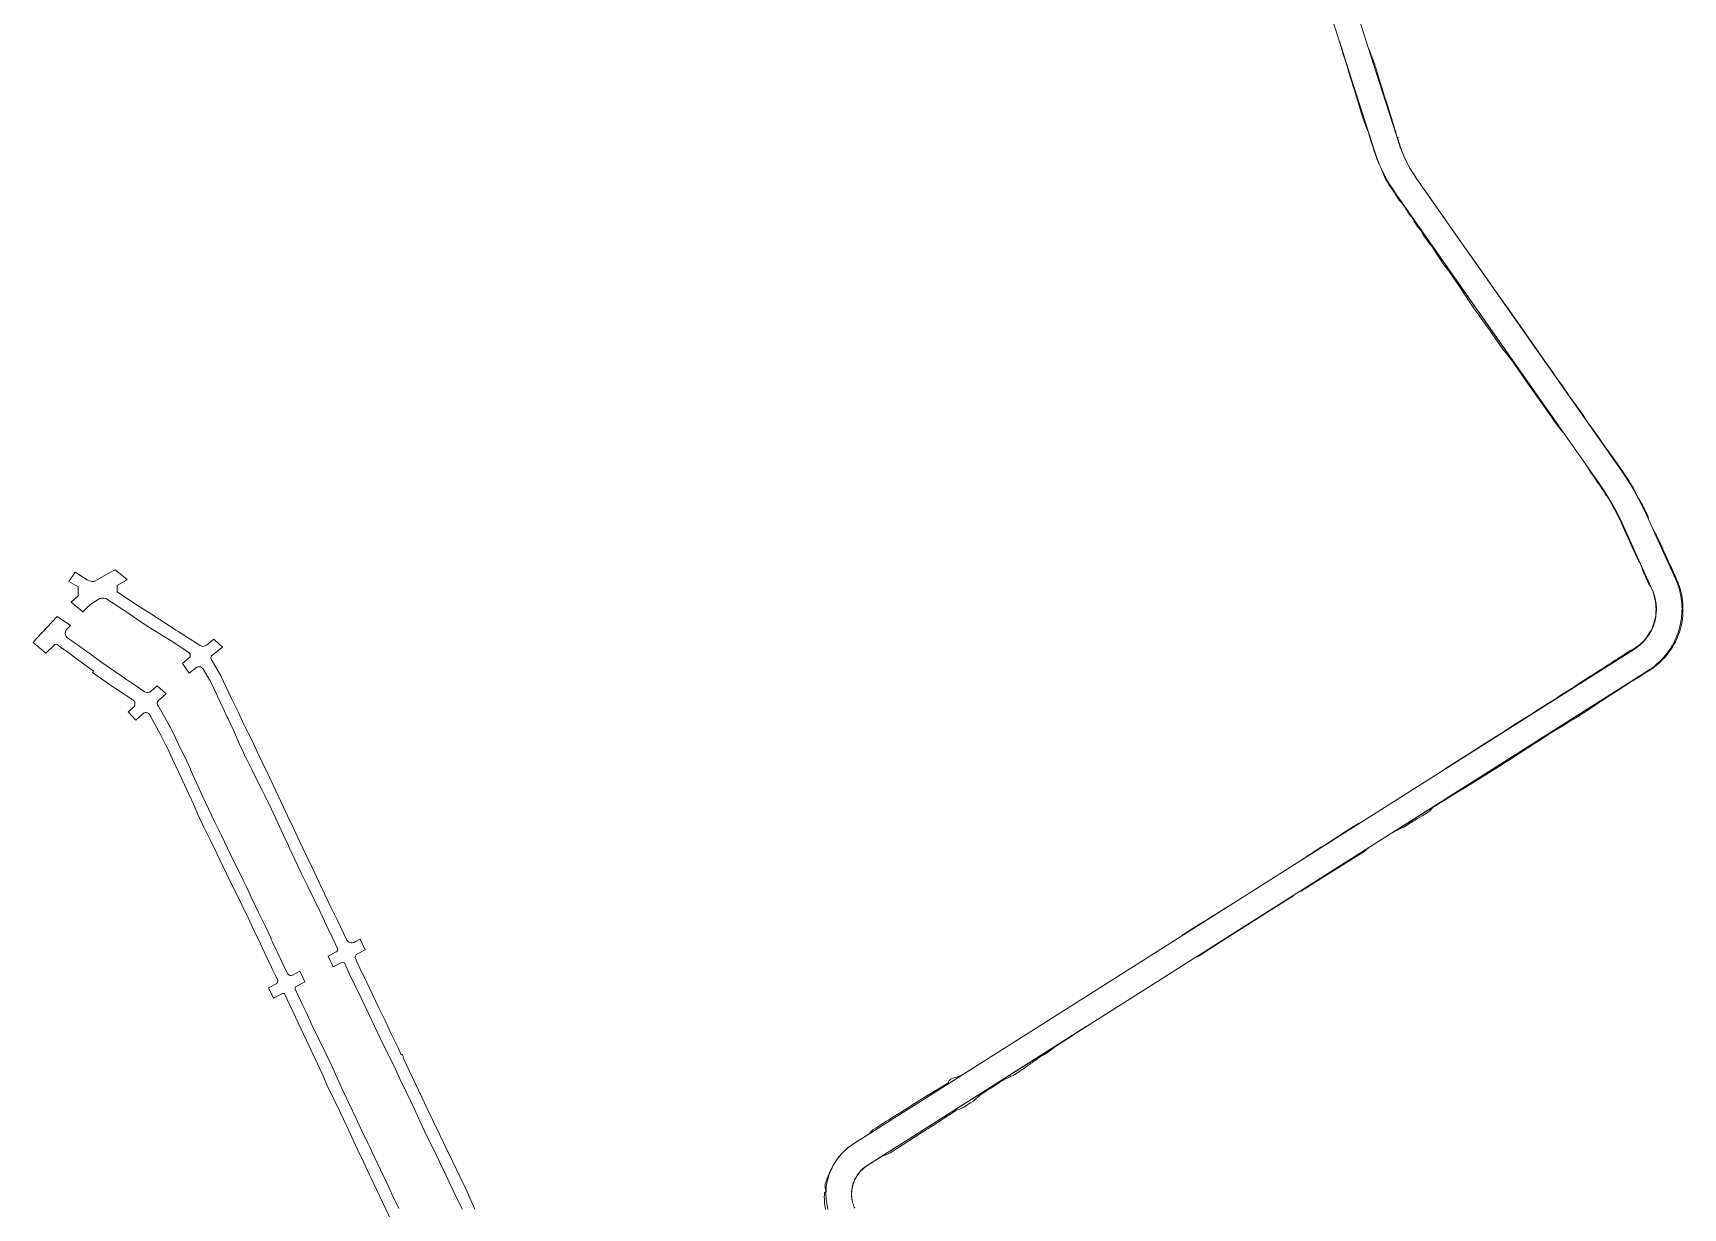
# Model space of a CAD drawing. Header units: inches. Extents: x 704148 to 723432, y 7075344 to 7101810.
# Drawn here: x 717905 to 719607, y 7089169 to 7090382 of the extents above; entities that cross this region are included whole.
import ezdxf

# ---------------------------------------------------------------- set-up
doc = ezdxf.new("R2010")
doc.units = ezdxf.units.IN
doc.header["$MEASUREMENT"] = 0
doc.layers.add('gisdb.gisadmin', color=7, linetype='Continuous', lineweight=9, true_color=0xccf5fc)

msp = doc.modelspace()

# ---------------------------------------------------------------- linework, layer by layer
at = {"layer": 'gisdb.gisadmin'}
for points in [[(719253.1947, 7090457.0956), (719286.7387, 7090351.8006), (719313.3329, 7090268.3211), (719314.7832, 7090264.0204), (719316.3774, 7090259.771), (719318.1138, 7090255.5776), (719319.9903, 7090251.4451), (719322.0049, 7090247.3781), (719324.1553, 7090243.3813), (719326.439, 7090239.4591), (719328.8535, 7090235.616), (719331.396, 7090231.8563), (719543.3489, 7089929.5292), (719547.9505, 7089922.7448), (719552.3402, 7089915.8214), (719556.5138, 7089908.7657), (719560.0235, 7089902.3906), (719560.4674, 7089901.5843), (719560.7673, 7089900.9974), (719564.1971, 7089894.2841), (719567.6994, 7089886.8722), (719598.7583, 7089818.4227), (719599.8015, 7089816.0129), (719600.7598, 7089813.5682), (719601.6322, 7089811.0914), (719602.4176, 7089808.5857), (719603.115, 7089806.0542), (719603.7236, 7089803.4998), (719604.2427, 7089800.9257), (719604.6716, 7089798.3351), (719605.0098, 7089795.7311), (719605.2568, 7089793.1168), (719605.4125, 7089790.4955), (719605.4765, 7089787.8704), (719605.4488, 7089785.2447), (719605.3295, 7089782.6215), (719605.1186, 7089780.0041), (719604.8165, 7089777.3957), (719604.4236, 7089774.7993), (719603.9402, 7089772.2183), (719603.367, 7089769.6558), (719602.7046, 7089767.1148), (719601.954, 7089764.5985), (719601.116, 7089762.1099), (719600.1916, 7089759.6521), (719599.1819, 7089757.2281), (719598.0883, 7089754.8408), (719596.9119, 7089752.4931), (719595.6543, 7089750.188), (719594.317, 7089747.9281), (719592.9016, 7089745.7163), (719591.4099, 7089743.5553), (719589.8436, 7089741.4477), (719588.2047, 7089739.3961), (719586.4951, 7089737.4029), (719584.717, 7089735.4706), (719582.8726, 7089733.6016), (719580.964, 7089731.7981), (719578.9935, 7089730.0624), (719576.9637, 7089728.3965), (719574.877, 7089726.8025), (719572.7359, 7089725.2823), (719570.543, 7089723.8378), (718765.0988, 7089213.2106), (718764.1013, 7089212.554), (718763.1275, 7089211.8639), (718763.127, 7089211.8636), (718762.1769, 7089211.1401), (718761.6351, 7089210.6973), (718761.2522, 7089210.3844), (718761.0143, 7089210.176), (718760.354, 7089209.5975), (718759.7149, 7089208.9976), (718759.4832, 7089208.7801), (718759.0771, 7089208.3718), (718758.6411, 7089207.9335), (718757.8285, 7089207.0584), (718757.2491, 7089206.3898), (718757.0464, 7089206.1559), (718756.2957, 7089205.2271), (718755.5773, 7089204.2731), (718754.8921, 7089203.2951), (718754.3675, 7089202.4888), (718754.2409, 7089202.2941), (718753.6244, 7089201.2714), (718753.0433, 7089200.2281), (718752.4984, 7089199.1654), (718752.007, 7089198.1204), (718751.9902, 7089198.0847), (718751.5194, 7089196.9872), (718751.156, 7089196.0527), (718751.0866, 7089195.8743), (718750.7046, 7089194.7824), (718750.6922, 7089194.747), (718750.3367, 7089193.607), (718750.1648, 7089192.9808), (718750.0206, 7089192.4554), (718749.7441, 7089191.2937), (718749.7441, 7089191.2936), (718749.7423, 7089191.2846), (718749.5077, 7089190.1231), (718749.4247, 7089189.6245), (718749.3115, 7089188.9451), (718749.1559, 7089187.7611), (718749.041, 7089186.5724), (718748.967, 7089185.3805), (718748.9339, 7089184.1867), (718748.9418, 7089182.9926), (718748.9424, 7089182.9783), (718748.9907, 7089181.7994), (718749.0521, 7089180.9846), (718749.0804, 7089180.6085), (718749.1688, 7089179.8054), (718749.211, 7089179.4215), (718749.2821, 7089178.9311), (718749.3822, 7089178.2396), (718749.4629, 7089177.7917), (718749.5939, 7089177.0644), (718749.8458, 7089175.8971), (718750.0147, 7089175.2266), (718750.1375, 7089174.739), (718750.2943, 7089174.1962), (718750.4689, 7089173.5917), (718750.8394, 7089172.4565), (718750.9953, 7089172.0292), (718751.2486, 7089171.3345), (718751.6961, 7089170.2273), (718752.1813, 7089169.1362)], [(718724.6521, 7089167.8505), (718724.139, 7089169.887), (718723.696, 7089171.9399), (718723.3238, 7089174.0068), (718723.0226, 7089176.0852), (718722.793, 7089178.1728), (718722.6352, 7089180.267), (718722.5493, 7089182.3653), (718722.5354, 7089184.4654), (718722.5936, 7089186.5648), (718722.7238, 7089188.6609), (718722.9258, 7089190.7513), (718723.1995, 7089192.8335), (718723.5444, 7089194.9052), (718723.9602, 7089196.9637), (718724.4464, 7089199.0068), (718725.0024, 7089201.032), (718725.6276, 7089203.037), (718726.3211, 7089205.0193), (718727.0823, 7089206.9766), (718727.9102, 7089208.9067), (718728.8039, 7089210.8072), (718729.7622, 7089212.676), (718730.7841, 7089214.5108), (718731.8683, 7089216.3094), (718733.0136, 7089218.0697), (718734.2187, 7089219.7898), (718735.482, 7089221.4675), (718736.8021, 7089223.1008), (718738.1776, 7089224.6879), (718739.6066, 7089226.2268), (718741.0877, 7089227.7159), (718742.6189, 7089229.1532), (718744.1986, 7089230.5371), (718745.8248, 7089231.866), (718747.4956, 7089233.1384), (718749.2091, 7089234.3527), (718750.9633, 7089235.5074), (719556.4075, 7089746.1346), (719557.8306, 7089747.072), (719559.22, 7089748.0585), (719560.5742, 7089749.0929), (719561.8914, 7089750.174), (719563.17, 7089751.3004), (719564.4086, 7089752.4707), (719565.6055, 7089753.6836), (719566.7594, 7089754.9375), (719567.8688, 7089756.2309), (719568.9324, 7089757.5623), (719569.9488, 7089758.93), (719570.9168, 7089760.3324), (719571.8353, 7089761.7677), (719572.7032, 7089763.2342), (719573.5193, 7089764.7301), (719574.2826, 7089766.2536), (719574.9923, 7089767.8028), (719575.6475, 7089769.3758), (719576.2474, 7089770.9708), (719576.7913, 7089772.5857), (719577.2784, 7089774.2186), (719577.7082, 7089775.8675), (719578.0801, 7089777.5305), (719578.3938, 7089779.2054), (719578.6488, 7089780.8902), (719578.8449, 7089782.583), (719578.9817, 7089784.2815), (719579.0591, 7089785.9838), (719579.0771, 7089787.6877), (719579.0356, 7089789.3912), (719578.9346, 7089791.0923), (719578.7742, 7089792.7887), (719578.5548, 7089794.4786), (719578.2765, 7089796.1597), (719577.9396, 7089797.8302), (719577.5447, 7089799.4878), (719577.0921, 7089801.1306), (719576.5824, 7089802.7566), (719576.0163, 7089804.3639), (719575.187, 7089806.4794), (719543.6586, 7089875.9636), (719540.5049, 7089882.6377), (719537.1465, 7089889.2112), (719533.5865, 7089895.6777), (719529.8283, 7089902.0311), (719525.8756, 7089908.2652), (719521.732, 7089914.3743), (719309.7791, 7090216.7014), (719306.7387, 7090221.1973), (719303.8514, 7090225.7931), (719301.1204, 7090230.4834), (719298.5489, 7090235.2631), (719296.1398, 7090240.1266), (719293.8957, 7090245.0684), (719291.8193, 7090250.083), (719289.9128, 7090255.1646), (719288.1785, 7090260.3076), (719261.5843, 7090343.7871), (719228.2813, 7090448.3255)], [(718347.17, 7089168.16), (718340.88, 7089181.46), (718334.45, 7089194.69), (718330.39, 7089203.52), (718323.94, 7089216.98), (718317.51, 7089230.58), (718310.69, 7089244.15), (718304.46, 7089257.69), (718298.15, 7089271.38), (718289.79, 7089288.62), (718283.07, 7089302.46), (718276.74, 7089316.19), (718270.04, 7089329.76), (718263.42, 7089343.17), (718256.9, 7089356.8), (718250.25, 7089370.72), (718243.71, 7089384.4), (718237.72, 7089397.11), (718231.12, 7089410.63), (718225.9685, 7089422.3806), (718223.17, 7089422.74), (718214.4025, 7089418.1413), (718209.0664, 7089429.165), (718217.48, 7089433.63), (718218.51, 7089434.34), (718218.85, 7089434.83), (718219.01, 7089435.48), (718219, 7089436.09), (718218.61, 7089437.19), (718213.52, 7089448.18), (718207.47, 7089460.84), (718201.06, 7089474.31), (718194.7061, 7089487.4834), (718188.1, 7089501.18), (718181.31, 7089514.7), (718175.17, 7089528.11), (718168.91, 7089541.41), (718167.4695, 7089544.6017), (718163.16, 7089554.15), (718156.67, 7089568.07), (718150.23, 7089581.67), (718143.73, 7089594.96), (718140.95, 7089600.43), (718136.94, 7089608.41), (718130.31, 7089621.73), (718123.79, 7089635.03), (718123.66, 7089634.96), (718121.6371, 7089639.3734), (718117.44, 7089648.53), (718111.4, 7089662.23), (718107.84, 7089670.33), (718106, 7089673.97), (718104.82, 7089675.83), (718101.7368, 7089682.6372), (718098.47, 7089689.85), (718097.4867, 7089692.3055), (718092.1349, 7089703.4595), (718088.7162, 7089710.5986), (718087.8121, 7089712.4866), (718080.42, 7089725.11), (718079.635, 7089726.2247), (718079.42, 7089726.53), (718078.54, 7089727.21), (718077.56, 7089727.57), (718076.46, 7089727.75), (718075.5, 7089727.75), (718074.58, 7089727.65), (718073.78, 7089727.43), (718065.92, 7089721.14), (718065.8863, 7089721.1108), (718058.827, 7089731.1956), (718066.64, 7089738.15), (718066.86, 7089738.73), (718066.94, 7089739.71), (718066.7, 7089740.93), (718066.1595, 7089741.8308), (718065.42, 7089742.49), (718047.33, 7089754.41), (718034.71, 7089762.23), (718030.2138, 7089765.0166), (718022.06, 7089770.07), (718012.4182, 7089776.4951), (717997.201, 7089786.832), (717979.737, 7089798.118), (717978.1828, 7089798.5777), (717977.4199, 7089798.7122), (717976.2784, 7089798.7526), (717975.1422, 7089798.6343), (717974.0046, 7089798.3502), (717972.919, 7089797.907), (717969.2317, 7089795.6039), (717969.2166, 7089795.5929), (717968.38, 7089795.0719), (717964.0732, 7089791.8952), (717959.9145, 7089788.2869), (717956.8469, 7089785.2304), (717956.1482, 7089784.4378), (717944.2111, 7089794.4758), (717951.15, 7089800.89), (717951.15, 7089810.16), (717941.5894, 7089815.9578), (717948.2783, 7089825.4338), (717960.62, 7089817.38), (717962.64, 7089816.52), (717964.48, 7089816.1), (717966, 7089815.94), (717967.3, 7089815.94), (717968.5, 7089816.12), (717984.77, 7089825.29), (717989.4672, 7089827.9397), (718001.9122, 7089817.7001), (718000.36, 7089816.79), (717991.61, 7089811.66), (717991.39, 7089805.25), (718012.46, 7089791.13), (718024.91, 7089783.33), (718029.5969, 7089780.2638), (718029.7566, 7089780.1593), (718030.4861, 7089779.682), (718037.425, 7089775.08), (718038.536, 7089774.377), (718041.5537, 7089772.4675), (718042.6767, 7089771.7569), (718050.128, 7089767.042), (718052.1647, 7089765.7114), (718054.4125, 7089764.2429), (718059.8795, 7089760.6714), (718063.11, 7089758.59), (718077, 7089749.7), (718078.72, 7089748.94), (718079.96, 7089748.78), (718081.32, 7089749.1), (718083.54, 7089750.27), (718091.2691, 7089756.3782), (718100.0454, 7089747.9153), (718088.88, 7089739.11), (718088.02, 7089737.47), (718088.62, 7089735.61), (718098.32, 7089718.3), (718103.79, 7089706.9), (718109.54, 7089694.92), (718116.16, 7089681.29), (718122.52, 7089667.67), (718123.56, 7089665.44), (718129.2, 7089654.37), (718135.45, 7089640.97), (718140.96, 7089629.33), (718148.23, 7089614.62), (718154.51, 7089601.15), (718160.84, 7089587.47), (718160.98, 7089587.53), (718167.28, 7089574.1), (718173.67, 7089560.72), (718180.01, 7089547.26), (718186.25, 7089534.01), (718192.65, 7089520.62), (718199.12, 7089506.73), (718199.3859, 7089506.168), (718200.1809, 7089504.4875), (718200.4756, 7089503.8646), (718205.63, 7089492.97), (718211.94, 7089479.62), (718218.6, 7089465.95), (718228.5, 7089445.64), (718229.005, 7089444.9219), (718230.03, 7089443.98), (718230.83, 7089443.5), (718231.56, 7089443.18), (718233.02, 7089442.98), (718233.79, 7089443.01), (718235.48, 7089443.37), (718237.44, 7089444.28), (718242.0243, 7089446.651), (718247.1741, 7089435.6939), (718238.78, 7089431.32), (718237.92, 7089430.58), (718237.53, 7089429.88), (718237.22, 7089429.06), (718237.04, 7089428.23), (718237.0465, 7089428.1589), (718237.11, 7089427.46), (718237.33, 7089426.64), (718237.9, 7089425.17), (718241.89, 7089416.73), (718248.55, 7089402.64), (718254.89, 7089389.51), (718261.45, 7089375.93), (718267.77, 7089362.64), (718274.24, 7089349.06), (718280.88, 7089335.18), (718284.54, 7089327.52), (718284.8063, 7089327.5795), (718285.39, 7089327.71), (718286.76, 7089324.85), (718286.3249, 7089324.3814), (718305.7241, 7089283.5278), (718311.35, 7089271.87), (718317.84, 7089258.27), (718324.27, 7089244.95), (718330.93, 7089231.16), (718337.72, 7089217), (718344.97, 7089201.87), (718351.3, 7089188.45), (718357.35, 7089174.83), (718357.5378, 7089174.4113), (718360.2933, 7089168.2678)], [(718289.8631, 7089122.8769), (718253.2316, 7089200.7451), (718251.9, 7089203.5), (718245.56, 7089216.85), (718239.4, 7089229.75), (718233.44, 7089242.57), (718230.3417, 7089249.4025), (718224.6515, 7089261.4984), (718220.69, 7089269.57), (718214.2, 7089283.11), (718207.78, 7089296.5), (718203.4603, 7089306.5447), (718164.0271, 7089390.3685), (718163.92, 7089390.5), (718163.45, 7089390.7), (718162.97, 7089390.74), (718162.42, 7089390.74), (718161.96, 7089390.62), (718161.32, 7089390.32), (718152.6935, 7089385.9599), (718147.4925, 7089396.6306), (718156.0183, 7089400.807), (718157.2967, 7089404.1275), (718155.6109, 7089407.688), (718151.8426, 7089415.3412), (718148.8299, 7089421.7622), (718147.05, 7089425.38), (718139.35, 7089441.91), (718132.9, 7089455.19), (718126.53, 7089468.61), (718120.1, 7089482.16), (718114.21, 7089494.31), (718107.51, 7089507.57), (718100.9, 7089521.2), (718094.2, 7089535.02), (718087.7, 7089548.39), (718080.92, 7089562.35), (718074.74, 7089575.28), (718071.6007, 7089582.9334), (718068.5044, 7089589.6774), (718067.7561, 7089591.3561), (718061.0278, 7089605.8762), (718057.1038, 7089614.3903), (718054.81, 7089619.27), (718048.24, 7089633.24), (718043.31, 7089643.72), (718042, 7089646.31), (718036.57, 7089657.09), (718029.95, 7089669.31), (718024.95, 7089678.54), (718024.03, 7089679.56), (718022.83, 7089680.28), (718021.49, 7089680.46), (718020.55, 7089680.46), (718019.65, 7089680.28), (718018.73, 7089679.92), (718010.8152, 7089672.6448), (718002.9989, 7089681.2985), (718007.74, 7089685.52), (718009.1, 7089686.86), (718009.62, 7089687.92), (718009.84, 7089689.22), (718009.8, 7089690.36), (718009.56, 7089691.2), (718008.6, 7089692.68), (718007.66, 7089693.62), (717990.94, 7089704.62), (717988.78, 7089706.04), (717978.67, 7089713.08), (717966.13, 7089721.8), (717967.2, 7089723.19), (717954.41, 7089732.51), (717946.76, 7089738.08), (717942.8921, 7089741.0272), (717932.7565, 7089748.3888), (717929.434, 7089751.1733), (717928.9037, 7089751.0939), (717927.14, 7089750.83), (717917.9878, 7089741.9022), (717904.6921, 7089753.0048), (717908.73, 7089757.32), (717929.7455, 7089779.7889), (717943.2866, 7089770.496), (717939.5921, 7089766.609), (717938.957, 7089765.8139), (717938.4653, 7089764.923), (717938.1313, 7089763.9617), (717937.9645, 7089762.9578), (717937.9698, 7089761.9402), (717938.1471, 7089760.9381), (717938.4911, 7089759.9804), (717938.9921, 7089759.0946), (717939.6355, 7089758.3063), (717940.3485, 7089757.6854), (717963.512, 7089741.013), (717975.82, 7089732.28), (717987.97, 7089723.65), (717994.8361, 7089719.0036), (718000.25, 7089715.34), (718012.62, 7089706.98), (718019.64, 7089701.93), (718020.98, 7089701.43), (718022.38, 7089701.25), (718023.54, 7089701.29), (718025, 7089701.61), (718026.6, 7089702.47), (718032.9206, 7089708.1042), (718042.0916, 7089700.04), (718034.16, 7089692.87), (718033.08, 7089691.61), (718032.82, 7089690.59), (718032.82, 7089689.77), (718033, 7089688.87), (718033.3753, 7089687.9842), (718034.1006, 7089687.0056), (718034.4888, 7089686.4112), (718045.5162, 7089666.9365), (718045.7005, 7089666.5844), (718051.6137, 7089654.3109), (718054.51, 7089648.43), (718061.14, 7089634.97), (718067.57, 7089621.61), (718067.4085, 7089621.5275), (718067.1, 7089621.37), (718073.58, 7089607.31), (718079.64, 7089594.17), (718085.91, 7089580.54), (718092.27, 7089567.37), (718098.95, 7089553.53), (718105.29, 7089540.53), (718111.63, 7089527.66), (718117.92, 7089514.89), (718121.4092, 7089507.5832), (718124.4, 7089501.32), (718130.68, 7089488.14), (718137.3976, 7089474.3709), (718144.1, 7089460.62), (718150.4089, 7089447.3425), (718150.16, 7089447.21), (718151.8083, 7089443.7054), (718156.5, 7089433.73), (718162.39, 7089421.18), (718167.25, 7089411.27), (718167.5318, 7089410.9412), (718168.21, 7089410.15), (718168.96, 7089409.64), (718169.92, 7089409.31), (718171.1, 7089409.29), (718172.22, 7089409.51), (718179.8722, 7089413.6048), (718185.0146, 7089402.5695), (718176.66, 7089398.09), (718175.59, 7089397.37), (718175.21, 7089396.92), (718174.95, 7089396.42), (718174.94, 7089395.59), (718174.9917, 7089395.2509), (718183.0305, 7089378.1627), (718186.28, 7089371.31), (718192.41, 7089358.23), (718199.07, 7089344.34), (718205.56, 7089330.82), (718212.06, 7089317.28), (718218.52, 7089303.65), (718224.74, 7089289.96), (718230.9831, 7089276.2292), (718231.0657, 7089276.0537), (718237.67, 7089262.25), (718243.97, 7089249.09), (718250.43, 7089235.6), (718251.73, 7089232.89), (718256.71, 7089222.5), (718263.09, 7089208.82), (718269.49, 7089195.11), (718275.86, 7089181.5), (718282.18, 7089168.62)], [(718722.0326, 7089167.8604), (718721.65, 7089169.7338), (718721.3165, 7089172.261), (718721.0755, 7089174.7909), (718720.9407, 7089177.9559), (718720.8607, 7089181.1073), (718720.8777, 7089182.3666), (718721.0328, 7089184.2514), (718721.1047, 7089184.8773), (718721.6392, 7089185.4895), (718722.2668, 7089186.0879), (718722.5275, 7089186.6914), (718722.4242, 7089187.311), (718722.2956, 7089187.935), (718722.077, 7089188.5694), (718721.9068, 7089189.2049), (718721.7867, 7089189.8401), (718721.8262, 7089190.4618), (718721.8027, 7089191.0915), (718721.7717, 7089192.3545), (718721.7642, 7089192.9879), (718721.8377, 7089194.2459), (718722.0374, 7089194.8478), (718722.513, 7089196.031), (718722.7586, 7089196.6173), (718723.1335, 7089197.8095), (718723.318, 7089198.4047), (718723.899, 7089200.1785), (718724.3162, 7089201.3488), (718724.7571, 7089202.5087), (718725.2213, 7089203.6577), (718725.7085, 7089204.7954), (718726.4991, 7089206.4728), (718727.3416, 7089208.1202), (718728.5389, 7089210.2693), (718728.8003, 7089210.8228), (718729.349, 7089211.9172), (718729.9195, 7089213.0003), (718730.8159, 7089214.6032), (718731.4402, 7089215.6565), (718732.0855, 7089216.697), (718732.4159, 7089217.2124), (718733.4382, 7089218.7384), (718733.7891, 7089219.2401), (718734.1451, 7089219.7383), (718734.8719, 7089220.7239), (718735.6184, 7089221.6946), (718736.3843, 7089222.6503), (718737.1692, 7089223.5904), (718737.5687, 7089224.0544), (718738.7949, 7089225.4223), (718739.6351, 7089226.3135), (718740.493, 7089227.1876), (718741.3683, 7089228.0443), (718742.2606, 7089228.8833), (718743.6303, 7089230.1078), (718744.5637, 7089230.901), (718746.9651, 7089232.8005), (718748.4507, 7089233.8815), (718749.4589, 7089234.5771), (718751.831, 7089236.1108), (718753.5205, 7089237.1811), (718755.2103, 7089238.251), (718756.9003, 7089239.3205), (718758.1679, 7089240.1224), (718759.0131, 7089240.657), (718760.2809, 7089241.4586), (718761.9716, 7089242.527), (718763.2397, 7089243.3282), (718764.9308, 7089244.3961), (718765.7764, 7089244.9299), (718766.6221, 7089245.4636), (718767.3963, 7089246.11), (718767.7403, 7089246.5012), (718768.7338, 7089247.7355), (718769.7062, 7089249.0032), (718771.3171, 7089250.1975), (718772.5862, 7089250.997), (718773.8555, 7089251.7964), (718775.9713, 7089253.1282), (718778.5106, 7089254.7256), (718781.8972, 7089256.8543), (718784.4377, 7089258.4499), (718786.9787, 7089260.0447), (718791.6386, 7089262.9665), (718795.0286, 7089265.0897), (718800.1153, 7089268.2719), (718806.0362, 7089272.006), (718812.3164, 7089276.1072), (718815.6704, 7089278.2872), (718819.4644, 7089280.707), (718826.7599, 7089285.0744), (718832.3545, 7089288.3892), (718834.0515, 7089289.4479), (718838.718, 7089292.3591), (718843.8088, 7089295.5349), (718847.6268, 7089297.9168), (718848.802, 7089298.8646), (718849.0138, 7089299.4644), (718849.2216, 7089300.0703), (718849.7933, 7089301.0362), (718850.6417, 7089301.5656), (718851.4902, 7089302.0949), (718854.5739, 7089303.7675), (718856.1122, 7089304.1424), (718858.1512, 7089304.6616), (718861.4923, 7089305.9281), (718862.3773, 7089306.3998), (718863.3127, 7089306.792), (718863.3303, 7089306.7447), (718750.9633, 7089235.5074), (718749.2091, 7089234.3527), (718747.4956, 7089233.1384), (718745.8248, 7089231.866), (718744.1986, 7089230.5371), (718742.6189, 7089229.1532), (718741.0877, 7089227.7159), (718739.6066, 7089226.2268), (718738.1776, 7089224.6879), (718736.8021, 7089223.1008), (718735.482, 7089221.4675), (718734.2187, 7089219.7898), (718733.0136, 7089218.0697), (718731.8683, 7089216.3094), (718730.7841, 7089214.5108), (718729.7622, 7089212.676), (718728.8039, 7089210.8072), (718727.9102, 7089208.9067), (718727.0823, 7089206.9766), (718726.3211, 7089205.0193), (718725.6276, 7089203.037), (718725.0024, 7089201.032), (718724.4464, 7089199.0068), (718723.9602, 7089196.9637), (718723.5444, 7089194.9052), (718723.1995, 7089192.8335), (718722.9258, 7089190.7513), (718722.7238, 7089188.6609), (718722.5936, 7089186.5648), (718722.5354, 7089184.4654), (718722.5493, 7089182.3653), (718722.6352, 7089180.267), (718722.793, 7089178.1728), (718723.0226, 7089176.0852), (718723.3238, 7089174.0068), (718723.696, 7089171.9399), (718724.139, 7089169.887), (718724.6521, 7089167.8505)]]:
    msp.add_lwpolyline(points, dxfattribs=at)
for points in [[(719309.7791, 7090216.7014), (719482.7298, 7089970.0066), (719482.6889, 7089969.9864), (719479.0094, 7089974.1238), (719473.439, 7089981.8206), (719469.1657, 7089987.9842), (719465.7141, 7089992.892), (719456.5099, 7090005.9795), (719451.2492, 7090013.2828), (719444.04, 7090023.4946), (719437.8138, 7090032.5635), (719431.1983, 7090041.9702), (719427.1714, 7090047.696), (719424.3388, 7090051.2058), (719421.4479, 7090054.6748), (719417.6878, 7090059.977), (719411.0931, 7090069.3982), (719407.6324, 7090074.2996), (719400.0673, 7090084.8725), (719396.3332, 7090090.1928), (719392.6424, 7090095.5436), (719390.5597, 7090098.3579), (719387.6651, 7090102.4349), (719385.1659, 7090106.1785), (719376.2043, 7090119.4361), (719375.1442, 7090121.1355), (719372.0551, 7090125.6868), (719369.9328, 7090129.084), (719364.4701, 7090136.8563), (719359.2009, 7090143.543), (719355.4732, 7090149.4785), (719348.0653, 7090160.7722), (719346.798, 7090162.3263), (719340.3485, 7090171.2387), (719337.8507, 7090174.9833), (719336.0202, 7090177.9744), (719333.4655, 7090181.0685), (719331.4587, 7090183.936), (719330.6354, 7090185.1907), (719329.352, 7090187.3441), (719328.1723, 7090189.5702), (719327.1988, 7090191.3303), (719325.5781, 7090193.2473), (719324.1757, 7090194.7066), (719322.804, 7090196.7981), (719321.2348, 7090199.3618), (719319.6869, 7090201.9404), (719318.0117, 7090204.4298), (719315.7084, 7090207.0895), (719313.7886, 7090209.4074), (719312.4237, 7090211.5037), (719309.9792, 7090215.2856), (719308.5655, 7090217.4651), (719305.3135, 7090222.4244), (719302.8165, 7090225.9554), (719301.577, 7090227.7333), (719299.7092, 7090231.024), (719296.2925, 7090239.5715), (719294.7194, 7090242.9904), (719293.2465, 7090246.4532), (719290.8835, 7090251.8789), (719289.779, 7090255.4831), (719288.0592, 7090260.0101), (719286.509, 7090264.7822), (719284.3444, 7090271.4392), (719282.3323, 7090277.6201), (719281.6478, 7090280.5506), (719280.7147, 7090282.3524), (719279.3362, 7090285.5865), (719278.884, 7090287.0167), (719278.0624, 7090289.3788), (719276.4418, 7090294.1101), (719274.9281, 7090298.8754), (719273.5945, 7090303.1734), (719271.3987, 7090310.3453), (719270.3605, 7090313.6879), (719268.2552, 7090320.3638), (719267.2392, 7090323.7135), (719266.073, 7090327.54), (719265.1292, 7090330.3879), (719262.829, 7090337.5265), (719260.7644, 7090344.7402), (719258.6725, 7090351.9451), (719256.0982, 7090360.0459), (719253.874, 7090367.2087), (719252.5403, 7090371.5067), (719252.1964, 7090372.9714), (719252.1008, 7090373.4657), (719252.1259, 7090373.4773), (719261.5843, 7090343.7871), (719288.1785, 7090260.3076), (719289.9128, 7090255.1646), (719291.8193, 7090250.083), (719293.8957, 7090245.0684), (719296.1398, 7090240.1266), (719298.5489, 7090235.2631), (719301.1204, 7090230.4834), (719303.8514, 7090225.7931), (719306.7387, 7090221.1973)], [(719310.9996, 7090275.7327), (719311.8082, 7090274.4161), (719311.9572, 7090273.9388), (719312.9285, 7090274.1266), (719312.1062, 7090273.4615), (719312.5532, 7090272.0296), (719313.1495, 7090270.1205), (719314.2864, 7090266.5273), (719314.8571, 7090264.8278), (719316.1973, 7090261.0221), (719317.0334, 7090258.942), (719318.0506, 7090256.4516), (719319.3007, 7090253.5725), (719320.8121, 7090250.3188), (719321.801, 7090248.306), (719324.7487, 7090242.7613), (719326.5495, 7090239.6566), (719329.8998, 7090234.3431), (719333.1125, 7090229.6718), (719335.3987, 7090226.3895), (719337.9715, 7090222.6975), (719347.9846, 7090208.3452), (719351.1342, 7090203.8363), (719353.9985, 7090199.738), (719355.7176, 7090197.2794), (719358.2969, 7090193.592), (719361.4506, 7090189.0859), (719367.4745, 7090180.4858), (719375.8008, 7090168.6147), (719386.7241, 7090153.0686), (719394.7823, 7090141.6202), (719399.9651, 7090134.2623), (719418.393, 7090108.1009), (719426.4552, 7090096.6553), (719444.3072, 7090071.3114), (719452.3694, 7090059.8658), (719463.3109, 7090044.3325), (719472.8128, 7090030.843), (719473.9032, 7090029.1649), (719474.4125, 7090028.3007), (719474.9525, 7090027.458), (719477.1233, 7090024.7055), (719479.1474, 7090021.85), (719481.4509, 7090018.5798), (719485.4819, 7090012.857), (719487.7854, 7090009.5869), (719490.252, 7090005.8204), (719490.4822, 7090005.3712), (719491.0082, 7090004.5186), (719492.4428, 7090002.4712), (719493.4782, 7090001.3652), (719494.9838, 7089999.3676), (719496.4235, 7089997.3237), (719498.1511, 7089994.8711), (719499.3029, 7089993.236), (719502.7581, 7089988.3307), (719504.7736, 7089985.4693), (719506.4427, 7089982.9756), (719507.1541, 7089981.6425), (719508.1252, 7089979.8808), (719508.3993, 7089979.4623), (719509.3899, 7089978.3249), (719509.7433, 7089977.962), (719511.1082, 7089976.4764), (719512.2599, 7089974.8413), (719514.2755, 7089971.9799), (719515.7152, 7089969.936), (719517.4428, 7089967.4834), (719518.5945, 7089965.8483), (719519.4583, 7089964.622), (719522.9136, 7089959.7167), (719524.6412, 7089957.2641), (719526.3688, 7089954.8114), (719528.0964, 7089952.3588), (719529.2481, 7089950.7237), (719530.6878, 7089948.6799), (719534.7189, 7089942.9571), (719536.7345, 7089940.0957), (719543.357, 7089930.6939), (719545.4542, 7089927.6919), (719547.5447, 7089924.612), (719549.592, 7089921.503), (719551.0276, 7089919.2649), (719552.4408, 7089917.0124), (719554.1069, 7089914.2909), (719555.4703, 7089912.0079), (719557.3356, 7089908.786), (719558.8201, 7089905.3536), (719559.8532, 7089902.8942), (719560.0571, 7089902.4015), (719560.0235, 7089902.3906), (719556.5138, 7089908.7657), (719552.3402, 7089915.8214), (719547.9505, 7089922.7448), (719543.3489, 7089929.5292), (719331.396, 7090231.8563), (719328.8535, 7090235.616), (719326.439, 7090239.4591), (719324.1553, 7090243.3813), (719322.0049, 7090247.3781), (719319.9903, 7090251.4451), (719318.1138, 7090255.5776), (719316.3774, 7090259.771), (719314.7832, 7090264.0204), (719313.3329, 7090268.3211), (719286.7387, 7090351.8006), (719282.5919, 7090364.8176), (719282.5998, 7090364.8153), (719283.3371, 7090362.9511), (719284.0746, 7090361.087), (719284.9966, 7090358.757), (719285.919, 7090356.427), (719287.0263, 7090353.6312), (719287.7646, 7090351.7674), (719288.5661, 7090349.3989), (719289.1546, 7090347.4874), (719290.6267, 7090342.7088), (719291.5105, 7090339.8418), (719292.5422, 7090336.4971), (719294.6074, 7090329.8084), (719295.3455, 7090327.4197), (719295.9362, 7090325.5089), (719298.4488, 7090317.3884), (719300.9649, 7090309.2691), (719303.0395, 7090302.5834), (719305.4134, 7090294.9435), (719307.493, 7090288.2594), (719309.4262, 7090282.0533), (719310.1702, 7090279.6666), (719310.4679, 7090278.7119), (719310.6168, 7090278.2346), (719310.7005, 7090277.2117), (719310.7195, 7090276.693)], [(719529.8283, 7089902.0311), (719530.3605, 7089901.1314), (719529.5673, 7089901.7654), (719529.1741, 7089902.0834), (719528.8384, 7089902.4362), (719528.5871, 7089902.8409), (719527.8283, 7089904.0517), (719527.0622, 7089905.258), (719526.0296, 7089906.8592), (719524.7178, 7089908.847), (719523.6596, 7089910.4313), (719522.5857, 7089912.005), (719522.3237, 7089912.4029), (719519.5446, 7089916.4423), (719518.4529, 7089918.1195), (719517.0776, 7089920.2084), (719516.275, 7089921.4777), (719515.1327, 7089923.1194), (719515.1262, 7089923.3019), (719513.955, 7089924.7363), (719511.3052, 7089928.3743), (719509.6517, 7089930.8789), (719506.815, 7089935.6072), (719506.8327, 7089935.6265), (719521.732, 7089914.3743), (719525.8756, 7089908.2652)], [(719530.3377, 7089901.1172), (719530.3605, 7089901.1314), (719533.5865, 7089895.6777), (719537.1465, 7089889.2112), (719540.5049, 7089882.6377), (719543.6586, 7089875.9636), (719575.187, 7089806.4794), (719576.0163, 7089804.3639), (719576.5824, 7089802.7566), (719577.0921, 7089801.1306), (719577.5447, 7089799.4878), (719577.9396, 7089797.8302), (719578.2765, 7089796.1597), (719578.5548, 7089794.4786), (719578.7742, 7089792.7887), (719578.9346, 7089791.0923), (719579.0356, 7089789.3912), (719579.0771, 7089787.6877), (719579.0591, 7089785.9838), (719578.9817, 7089784.2815), (719578.8449, 7089782.583), (719578.6488, 7089780.8902), (719578.3938, 7089779.2054), (719578.0801, 7089777.5305), (719577.7082, 7089775.8675), (719577.2784, 7089774.2186), (719576.7913, 7089772.5857), (719576.2474, 7089770.9708), (719575.6475, 7089769.3758), (719574.9923, 7089767.8028), (719574.2826, 7089766.2536), (719573.5193, 7089764.7301), (719572.7032, 7089763.2342), (719571.8353, 7089761.7677), (719570.9168, 7089760.3324), (719569.9488, 7089758.93), (719568.9324, 7089757.5623), (719567.8688, 7089756.2309), (719566.7594, 7089754.9375), (719565.6055, 7089753.6836), (719564.4086, 7089752.4707), (719563.17, 7089751.3004), (719561.8914, 7089750.174), (719560.5742, 7089749.0929), (719559.22, 7089748.0585), (719557.8306, 7089747.072), (719556.4075, 7089746.1346), (719361.6347, 7089622.6546), (719361.635, 7089622.6637), (719374.6142, 7089631.1391), (719385.6283, 7089638.0452), (719402.1132, 7089648.4615), (719409.2649, 7089653.0555), (719413.0388, 7089655.5072), (719416.4165, 7089657.6498), (719421.8925, 7089661.1519), (719430.7452, 7089666.798), (719434.5585, 7089669.1875), (719440.4921, 7089672.9015), (719445.1484, 7089675.8289), (719448.5242, 7089677.9747), (719458.6457, 7089684.421), (719467.0738, 7089689.8032), (719475.5332, 7089695.1361), (719480.9673, 7089698.7041), (719489.3963, 7089704.085), (719489.8265, 7089704.3402), (719491.5471, 7089705.3614), (719492.8374, 7089706.1276), (719493.6976, 7089706.6384), (719494.5228, 7089707.2045), (719495.7051, 7089708.141), (719496.5257, 7089708.7142), (719497.7863, 7089709.5272), (719505.7442, 7089714.7172), (719508.6934, 7089716.6021), (719510.8059, 7089717.9391), (719513.7452, 7089719.8395), (719515.4248, 7089720.9254), (719517.9441, 7089722.5543), (719521.3033, 7089724.7262), (719522.9829, 7089725.8121), (719525.0824, 7089727.1696), (719526.8491, 7089728.3118), (719528.4834, 7089729.2973), (719528.4416, 7089729.3414), (719533.0815, 7089732.2947), (719536.4197, 7089734.4997), (719538.9391, 7089736.1286), (719540.6187, 7089737.2145), (719542.7182, 7089738.572), (719547.7575, 7089741.829), (719551.6046, 7089744.1652), (719556.6528, 7089747.0799), (719558.6932, 7089748.3651), (719560.345, 7089749.5164), (719561.9219, 7089750.7704), (719563.1386, 7089751.8289), (719563.8025, 7089752.328), (719563.7396, 7089752.3672), (719564.3315, 7089752.916), (719564.9141, 7089753.4752), (719565.4752, 7089754.0559), (719566.0213, 7089754.6506), (719566.5571, 7089755.2546), (719567.0822, 7089755.8677), (719567.5967, 7089756.4897), (719567.8498, 7089756.804), (719569.0765, 7089758.4053), (719569.3132, 7089758.7319), (719570.0122, 7089759.7195), (719571.3389, 7089761.7428), (719571.7602, 7089762.4305), (719572.3762, 7089763.4718), (719572.991, 7089764.515), (719573.2873, 7089765.0433), (719573.5792, 7089765.5744), (719573.9519, 7089766.2915), (719574.2928, 7089767.0241), (719574.6215, 7089767.7622), (719574.9385, 7089768.5053), (719575.3914, 7089769.6292), (719575.8172, 7089770.7636), (719575.9527, 7089771.144), (719576.5849, 7089773.0617), (719576.9285, 7089774.2234), (719577.2426, 7089775.3935), (719577.5318, 7089776.5701), (719577.9814, 7089778.5401), (719578.1978, 7089779.7336), (719578.3245, 7089780.5323), (719578.4883, 7089781.7345), (719578.5359, 7089782.1362), (719578.4864, 7089782.953), (719578.5757, 7089784.1598), (719578.635, 7089785.3683), (719578.6673, 7089786.9811), (719578.6564, 7089788.1907), (719578.6324, 7089788.9967), (719578.5715, 7089790.2047), (719578.4805, 7089791.4106), (719578.3596, 7089792.6138), (719578.2088, 7089793.8135), (719578.0917, 7089794.611), (719577.8181, 7089796.1995), (719577.5784, 7089797.3843), (719577.3093, 7089798.5627), (719577.2132, 7089798.954), (719576.2503, 7089802.8765), (719575.819, 7089804.4419), (719575.583, 7089805.2203), (719575.0271, 7089806.7483), (719575.0483, 7089806.7499), (719574.827, 7089807.1042), (719574.4161, 7089807.9096), (719574.2082, 7089808.3643), (719574.0024, 7089808.82), (719573.7973, 7089809.276), (719573.5921, 7089809.7319), (719573.3597, 7089810.1755), (719572.7771, 7089811.0093), (719572.1946, 7089811.8431), (719571.9033, 7089812.26), (719571.3305, 7089813.0982), (719570.7137, 7089814.4656), (719569.8913, 7089816.2887), (719569.2746, 7089817.656), (719568.6578, 7089819.0234), (719567.8354, 7089820.8465), (719566.8075, 7089823.1254), (719566.1907, 7089824.4927), (719565.574, 7089825.86), (719565.1833, 7089826.7809), (719564.8859, 7089827.7441), (719564.4398, 7089829.1889), (719564.1425, 7089830.1521), (719563.3613, 7089831.9939), (719562.9512, 7089832.9059), (719562.3047, 7089834.2598), (719561.5821, 7089835.5791), (719560.7842, 7089836.8643), (719560.5183, 7089837.2926), (719559.8175, 7089838.6218), (719559.6119, 7089839.0776), (719558.3783, 7089841.8123), (719557.556, 7089843.6354), (719556.7336, 7089845.4585), (719556.528, 7089845.9143), (719554.061, 7089851.3836), (719552.4163, 7089855.0299), (719551.5939, 7089856.853), (719550.7715, 7089858.6761), (719549.9492, 7089860.4992), (719546.2486, 7089868.7032), (719545.2206, 7089870.9821), (719544.3983, 7089872.8053), (719542.5707, 7089876.8491), (719541.7714, 7089878.5788), (719540.7527, 7089880.7318), (719540.3392, 7089881.5902), (719539.0782, 7089884.1553), (719536.4642, 7089889.2395), (719535.7917, 7089890.5006), (719534.4239, 7089893.0108), (719533.2611, 7089895.0899), (719532.0776, 7089897.1575), (719531.5984, 7089897.9811), (719531.3576, 7089898.3923), (719530.8735, 7089899.2131), (719530.386, 7089900.0319), (719530.3763, 7089900.5827)], [(719570.6301, 7089881.4135), (719570.5196, 7089880.657), (719567.6994, 7089886.8722), (719564.1971, 7089894.2841), (719560.7673, 7089900.9974), (719560.7945, 7089900.9914), (719562.6194, 7089898.3504), (719563.52, 7089897.0198), (719564.0235, 7089896.0828), (719564.3053, 7089895.6291), (719564.7714, 7089894.6731), (719565.4654, 7089893.2366), (719565.9244, 7089892.2773), (719566.6957, 7089890.8773), (719567.1501, 7089889.9154), (719567.6007, 7089888.9516), (719568.6932, 7089886.5744), (719569.5237, 7089884.755), (719570.1465, 7089883.3904), (719570.7693, 7089882.0258)], [(719413.5763, 7089622.9095), (719410.1911, 7089620.7786), (719410.1816, 7089620.7835), (719402.5362, 7089616.0444), (719389.78, 7089608.1509), (719382.5491, 7089603.6818), (719374.8928, 7089598.9499), (719368.9337, 7089595.2759), (719357.4278, 7089588.2119), (719354.9012, 7089586.5942), (719350.2224, 7089583.7025), (719348.9131, 7089582.8933), (719348.521, 7089582.6509), (719348.0956, 7089582.3881), (719345.7887, 7089579.4901), (719345.4489, 7089579.0924), (719345.0706, 7089578.7552), (719342.9439, 7089577.4408), (719340.3918, 7089575.8635), (719337.4143, 7089574.0233), (719332.7354, 7089571.1315), (719325.5045, 7089566.6625), (719318.6988, 7089562.4563), (719315.9804, 7089561.1413), (719311.8799, 7089559.2049), (719310.3638, 7089558.4831), (719307.7863, 7089557.257), (719570.543, 7089723.8378), (719572.7359, 7089725.2823), (719574.877, 7089726.8025), (719576.9637, 7089728.3965), (719578.9935, 7089730.0624), (719580.964, 7089731.7981), (719582.8726, 7089733.6016), (719584.717, 7089735.4706), (719586.4951, 7089737.4029), (719588.2047, 7089739.3961), (719589.8436, 7089741.4477), (719591.4099, 7089743.5553), (719592.9016, 7089745.7163), (719594.317, 7089747.9281), (719595.6543, 7089750.188), (719596.9119, 7089752.4931), (719598.0883, 7089754.8408), (719599.1819, 7089757.2281), (719600.1916, 7089759.6521), (719601.116, 7089762.1099), (719601.954, 7089764.5985), (719602.7046, 7089767.1148), (719603.367, 7089769.6558), (719603.9402, 7089772.2183), (719604.4236, 7089774.7993), (719604.8165, 7089777.3957), (719605.1186, 7089780.0041), (719605.3295, 7089782.6215), (719605.4488, 7089785.2447), (719605.4765, 7089787.8704), (719605.4125, 7089790.4955), (719605.2568, 7089793.1168), (719605.0098, 7089795.7311), (719604.6716, 7089798.3351), (719604.2427, 7089800.9257), (719603.7236, 7089803.4998), (719603.115, 7089806.0542), (719602.4176, 7089808.5857), (719601.6322, 7089811.0914), (719600.7598, 7089813.5682), (719599.8015, 7089816.0129), (719598.7583, 7089818.4227), (719575.4209, 7089869.8552), (719575.4397, 7089869.8693), (719576.7194, 7089867.7046), (719577.2341, 7089866.84), (719578.2632, 7089865.1107), (719578.7702, 7089864.2427), (719579.2756, 7089863.3739), (719579.9043, 7089862.0119), (719581.3576, 7089858.8279), (719582.8109, 7089855.6439), (719584.0566, 7089852.9147), (719584.887, 7089851.0953), (719587.586, 7089845.1821), (719589.4545, 7089841.0884), (719591.3231, 7089836.9946), (719592.7763, 7089833.8106), (719594.8525, 7089829.262), (719596.5134, 7089825.6231), (719597.5514, 7089823.3488), (719598.3819, 7089821.5294), (719599.89, 7089818.2178), (719601.1208, 7089815.2936), (719602.0177, 7089812.9188), (719602.8354, 7089810.5155), (719603.573, 7089808.0862), (719604.5275, 7089804.3993), (719604.8048, 7089803.1602), (719605.5131, 7089799.4175), (719606.0345, 7089795.6436), (719606.3252, 7089792.4815), (719606.5009, 7089788.6746), (719606.4663, 7089784.2278), (719606.2313, 7089780.4224), (719605.6242, 7089775.3743), (719605.1954, 7089772.8676), (719604.5428, 7089769.7558), (719603.9281, 7089767.287), (719602.8532, 7089763.6247), (719601.5474, 7089760.0383), (719600.0569, 7089756.5265), (719598.6803, 7089753.6625), (719597.2019, 7089750.8511), (719595.8897, 7089748.6755), (719594.5251, 7089746.5353), (719593.4541, 7089744.9627), (719592.7179, 7089743.9303), (719591.5952, 7089742.396), (719590.4525, 7089740.8772), (719587.6092, 7089737.4755), (719585.4598, 7089735.1517), (719581.8248, 7089731.6296), (719580.4008, 7089730.3755), (719576.9572, 7089727.5973), (719574.9173, 7089726.1058), (719572.2986, 7089724.3427), (719568.1573, 7089721.7908), (719565.2131, 7089719.8981), (719562.6942, 7089718.2684), (719558.0447, 7089715.3303), (719554.2198, 7089712.9592), (719550.3949, 7089710.5881), (719548.6953, 7089709.5338), (719538.6463, 7089702.9729), (719531.1097, 7089698.0523), (719527.3413, 7089695.5919), (719517.7105, 7089689.3053), (719513.5208, 7089686.5758), (719509.3289, 7089683.8498), (719497.5549, 7089676.2747), (719491.2168, 7089672.2649), (719481.7818, 7089666.6033), (719469.2, 7089659.0519), (719461.4272, 7089653.8866), (719455.9922, 7089650.3199), (719450.144, 7089646.4711), (719446.8051, 7089644.2673), (719444.2924, 7089642.6277), (719439.6817, 7089639.6285), (719428.3708, 7089632.2569), (719424.1628, 7089629.5561), (719419.0907, 7089626.3508)], [(719275.4763, 7089568.068), (719275.4959, 7089568.0452), (719215.9433, 7089530.2907), (719215.9435, 7089530.3043), (719222.1548, 7089534.5141), (719224.6759, 7089536.1403), (719226.3683, 7089537.2061), (719228.8812, 7089538.8453), (719233.0927, 7089541.5404), (719237.3181, 7089544.2136), (719244.5119, 7089548.7412), (719247.4861, 7089550.5866), (719252.5884, 7089553.7443), (719255.4773, 7089555.7242), (719257.4746, 7089557.2428), (719261.714, 7089559.894), (719265.106, 7089562.0141), (719271.9545, 7089566.1527)], [(719211.1304, 7089495.8745), (719211.095, 7089495.8521), (719211.054, 7089495.9327), (719282.462, 7089541.2032), (719282.4624, 7089541.1735), (719277.4731, 7089536.9038), (719233.325, 7089509.4241), (719212.5714, 7089496.403)], [(719138.2495, 7089481.0414), (719138.2521, 7089481.0367), (719089.6508, 7089450.225), (719089.6201, 7089450.3502), (719090.3237, 7089451.1081), (719091.6111, 7089451.8787), (719093.7469, 7089453.179), (719095.4089, 7089454.2927), (719097.1036, 7089455.3547), (719099.6455, 7089456.9482), (719101.3398, 7089458.0109), (719104.7281, 7089460.1369), (719106.8454, 7089461.4663), (719110.2326, 7089463.594), (719112.3493, 7089464.9243), (719115.3122, 7089466.7875), (719119.1209, 7089469.1841), (719122.0827, 7089471.049), (719126.736, 7089473.9811), (719130.129, 7089476.0996), (719134.822, 7089478.969), (719137.8188, 7089480.7788), (719138.2458, 7089481.0391)], [(719104.7827, 7089428.301), (719104.2982, 7089428.1313), (719104.2228, 7089428.205), (719204.3684, 7089491.6942), (719204.4043, 7089491.6074), (719204.3751, 7089491.5889), (719203.2606, 7089490.5454), (719202.4151, 7089490.0115), (719130.2183, 7089444.2088), (719111.2679, 7089432.0788), (719106.2178, 7089428.8387)], [(718749.6666, 7089176.8036), (718749.8527, 7089175.9214), (718749.8458, 7089175.8971), (718749.7008, 7089176.5776), (718749.5939, 7089177.0644), (718749.4629, 7089177.7917), (718749.3822, 7089178.2397), (718749.2821, 7089178.9311), (718749.211, 7089179.4215), (718749.1688, 7089179.8054), (718749.0804, 7089180.6086), (718748.9907, 7089181.7994), (718748.9418, 7089182.9926), (718748.9339, 7089184.1867), (718748.967, 7089185.3805), (718749.041, 7089186.5724), (718749.1559, 7089187.7611), (718749.3115, 7089188.9451), (718749.4247, 7089189.6245), (718749.5077, 7089190.1231), (718749.7441, 7089191.2937), (718750.0206, 7089192.4554), (718750.1648, 7089192.9808), (718750.3367, 7089193.607), (718750.6922, 7089194.747), (718751.156, 7089196.0527), (718751.5195, 7089196.9873), (718751.9902, 7089198.0847), (718752.4984, 7089199.1654), (718753.0433, 7089200.2281), (718753.6244, 7089201.2714), (718754.3675, 7089202.4888), (718754.8921, 7089203.2951), (718755.5774, 7089204.2732), (718756.2957, 7089205.2271), (718757.2491, 7089206.3898), (718757.8285, 7089207.0584), (718758.6411, 7089207.9335), (718759.0771, 7089208.3718), (718759.4832, 7089208.7801), (718759.7149, 7089208.9976), (718760.354, 7089209.5975), (718761.0143, 7089210.176), (718761.2522, 7089210.3844), (718761.6351, 7089210.6973), (718762.1769, 7089211.1401), (718763.1275, 7089211.8639), (718764.1013, 7089212.554), (718765.0988, 7089213.2106), (718991.0712, 7089356.469), (718979.7219, 7089349.1566), (718971.7354, 7089344.0118), (718964.1691, 7089339.1378), (718962.0674, 7089337.7838), (718960.386, 7089336.7007), (718959.5453, 7089336.1592), (718958.7046, 7089335.6176), (718958.2843, 7089335.3468), (718957.8659, 7089335.0729), (718957.114, 7089334.3914), (718956.3587, 7089333.715), (718955.4451, 7089333.2884), (718955.0614, 7089332.9599), (718954.2789, 7089332.3265), (718953.8966, 7089331.9958), (718952.3591, 7089330.6856), (718951.9439, 7089330.4068), (718950.6843, 7089329.5922), (718949.8454, 7089329.0477), (718949.0066, 7089328.5033), (718947.2696, 7089327.5079), (718945.9304, 7089326.8188), (718944.6144, 7089326.0931), (718943.7952, 7089325.5178), (718942.5662, 7089324.6547), (718940.5181, 7089323.2163), (718939.2892, 7089322.3533), (718937.6506, 7089321.2026), (718936.0121, 7089320.0519), (718934.7832, 7089319.1889), (718933.9639, 7089318.6135), (718932.3557, 7089317.4151), (718931.1401, 7089316.5309), (718929.5127, 7089315.3626), (718928.2969, 7089314.4789), (718927.8969, 7089314.176), (718927.5081, 7089313.8796), (718927.5109, 7089313.8511), (718927.1411, 7089313.5006), (718926.3004, 7089312.959), (718925.0394, 7089312.1467), (718922.9377, 7089310.7928), (718920.4156, 7089309.1681), (718918.7342, 7089308.085), (718917.8935, 7089307.5434), (718916.6325, 7089306.7311), (718915.7918, 7089306.1895), (718914.8397, 7089305.8237), (718913.3471, 7089305.3765), (718912.8913, 7089305.1618), (718912.0408, 7089304.6357), (718911.1903, 7089304.1096), (718910.3398, 7089303.5835), (718909.8867, 7089303.3643), (718908.4611, 7089302.8115), (718907.5173, 7089302.4326), (718906.6415, 7089301.9465), (718906.2036, 7089301.7034), (718904.9003, 7089300.9576), (718904.0596, 7089300.4161), (718901.9579, 7089299.0622), (718898.5951, 7089296.8959), (718896.4934, 7089295.542), (718892.7103, 7089293.105), (718891.4492, 7089292.2927), (718888.5068, 7089290.3972), (718885.5644, 7089288.5017), (718883.0423, 7089286.877), (718881.7813, 7089286.0647), (718881.3609, 7089285.7939), (718880.5439, 7089285.215), (718879.8321, 7089284.4701), (718878.3676, 7089283.045), (718877.6297, 7089282.3413), (718876.882, 7089281.653), (718876.2019, 7089280.8581), (718875.8589, 7089280.4653), (718874.5979, 7089279.653), (718871.6554, 7089277.7575), (718869.9741, 7089276.6744), (718867.8723, 7089275.3205), (718864.9299, 7089273.425), (718864.492, 7089273.182), (718863.56, 7089272.7844), (718863.094, 7089272.5856), (718861.6932, 7089271.9938), (718860.258, 7089271.4562), (718857.8659, 7089270.5602), (718856.4008, 7089270.0698), (718855.9622, 7089269.8278), (718855.6468, 7089269.3914), (718855.2995, 7089269.0055), (718854.4588, 7089268.4639), (718853.1978, 7089267.6516), (718851.9367, 7089266.8392), (718851.096, 7089266.2977), (718846.9045, 7089263.571), (718844.3863, 7089261.9402), (718840.1733, 7089259.2475), (718833.4415, 7089254.9249), (718820.8308, 7089246.8019), (718802.3184, 7089234.9146), (718796.4224, 7089231.1413), (718788.8378, 7089226.2962), (718786.6386, 7089225.0962), (718779.6419, 7089222.1252), (718766.8553, 7089214.2796), (718766.5204, 7089213.8741), (718766.0982, 7089213.6062), (718765.2537, 7089213.0706), (718764.6582, 7089212.6856), (718764.0847, 7089212.2984), (718763.519, 7089211.8999), (718763.2392, 7089211.6964), (718762.9614, 7089211.4902), (718762.412, 7089211.0695), (718761.871, 7089210.638), (718761.3387, 7089210.1959), (718760.8153, 7089209.7432), (718759.7958, 7089208.8072), (718759.5468, 7089208.5669), (718759.3002, 7089208.3242), (718758.8143, 7089207.8314), (718757.643, 7089206.558), (718756.7523, 7089205.4984), (718756.1122, 7089204.6809), (718755.4967, 7089203.8446), (718754.7152, 7089202.7016), (718754.1109, 7089201.7149), (718753.8029, 7089201.2306), (718753.6293, 7089200.931), (718753.2909, 7089200.3267), (718752.9646, 7089199.7158), (718752.498, 7089198.7875), (718752.0592, 7089197.8456), (718751.6485, 7089196.891), (718751.3906, 7089196.2479), (718751.1455, 7089195.5997), (718750.802, 7089194.6185), (718750.5893, 7089193.9588), (718750.3897, 7089193.295), (718750.115, 7089192.292), (718749.9485, 7089191.6188), (718749.7954, 7089190.9425), (718749.6558, 7089190.2631), (718749.591, 7089189.9224), (718749.4716, 7089189.2391), (718749.2736, 7089187.8657), (718749.1302, 7089186.4852), (718749.079, 7089185.7929), (718749.0416, 7089185.0997), (718749.0114, 7089184.0586), (718749.0439, 7089181.9754), (718749.1066, 7089180.935), (718749.1657, 7089180.2426), (718749.2004, 7089179.8968), (718749.2385, 7089179.5513), (718749.28, 7089179.2062), (718749.325, 7089178.8615), (718749.4252, 7089178.1735), (718749.4804, 7089177.8302), (718749.5391, 7089177.4874)]]:
    msp.add_lwpolyline(points, close=True, dxfattribs=at)

doc.saveas('drawing.dxf')
